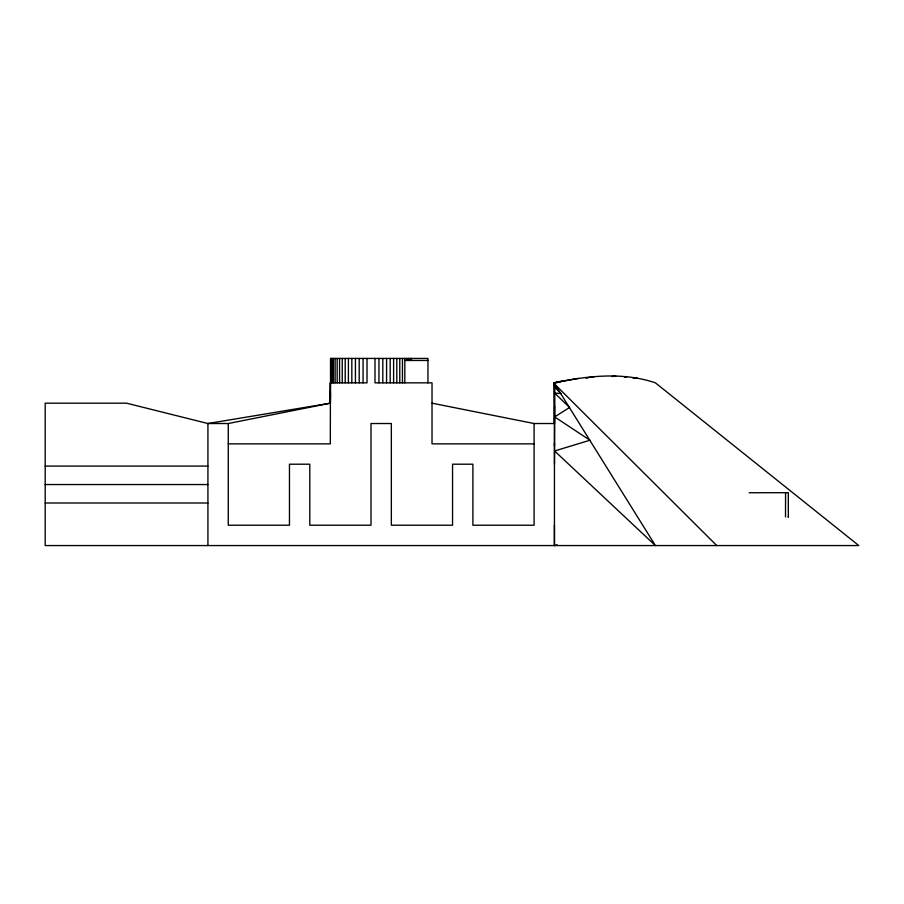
<?xml version="1.0" encoding="UTF-8"?>
<svg xmlns="http://www.w3.org/2000/svg" width="904" height="904" viewBox="0 0 904 904"><rect width="100%" height="100%" fill="white"/><g stroke="black" fill="none" stroke-linecap="round" stroke-linejoin="round"><path stroke-width="1.36" d="M557.124 544.807L554.434 545.564L554.434 382.844M330.389 403.647L330.412 391.161M432.022 403.184L534.094 423.524L554.434 423.524L554.028 382.844C587.148 375.906 622.698 371.736 655.4 382.844L858.8 545.564L45.2 545.564L45.2 403.184L126.56 403.184L207.92 423.524L228.26 423.524L330.322 403.184L330.412 382.844L367.024 382.844L367.024 358.436M207.92 545.564L207.92 423.524L330.322 403.184L330.423 382.844L330.322 443.864L228.26 443.864M554.502 464.204L554.706 387.115L554.028 382.844L554.638 382.844M330.322 403.184L330.423 393.692M554.434 423.524L554.604 405.896M788.322 516.5L788.322 517.077L788.322 492.691L749.179 492.748M586.165 378.222L591.385 376.911L593.657 377.397M624.404 377.284L626.981 376.719M554.118 382.844L564.785 380.607M578.311 378.403L554.208 382.844L559.565 382.256M611.635 376.527L615.816 376.064M633.218 378.313L637.32 378.087M404.834 360.47L427.954 360.47M534.094 443.864L432.022 443.864L432.022 382.844L374.99 382.844L374.99 358.436M45.2 466.091L207.92 466.091M45.2 484.544L207.92 484.544M45.2 502.997L207.92 502.997M716.748 545.564L555.723 385.149L554.706 387.115L560.921 393.522L554.694 393.104L569.588 407.467L554.649 416.913L589.95 440.237L554.593 450.983L655.4 545.564L554.028 382.844M785.508 516.93L785.576 492.691M554.434 443.299L554.434 446.124M554.434 525.224L554.434 545.564M534.094 423.524L534.094 525.224L472.894 525.224L472.894 464.204L452.554 464.204L452.554 525.224L391.342 525.224L391.342 423.524L371.002 423.524L371.002 525.224L309.801 525.224L309.801 464.204L289.461 464.204L289.461 525.224L228.26 525.224L228.26 423.524M427.954 382.844L427.954 358.436L330.525 358.436L330.525 382.844M411.489 358.436L411.489 360.47M410.902 358.436L410.902 360.47M409.93 358.436L409.93 360.47M408.585 358.436L408.585 360.47M406.879 358.436L406.879 360.47M404.834 358.436L404.834 382.844M402.449 358.436L402.449 382.844M399.771 358.436L399.771 382.844M396.811 358.436L396.811 382.844M393.602 358.436L393.602 382.844M390.178 358.436L390.178 382.844M386.573 358.436L386.573 382.844M382.81 358.436L382.81 382.844M378.945 358.436L378.945 382.844M363.069 358.436L363.069 382.844M359.193 358.436L359.193 382.844M355.441 358.436L355.441 382.844M351.825 358.436L351.825 382.844M348.402 358.436L348.402 382.844M345.204 358.436L345.204 382.844M342.243 358.436L342.243 382.844M339.565 358.436L339.565 382.844M337.181 358.436L337.181 382.844M335.135 358.436L335.135 382.844M333.418 358.436L333.418 382.844M332.073 358.436L332.073 382.844M331.113 358.436L331.113 382.844M554.706 383.511L554.491 385.782L555.214 386.132L554.706 383.511"/></g></svg>
